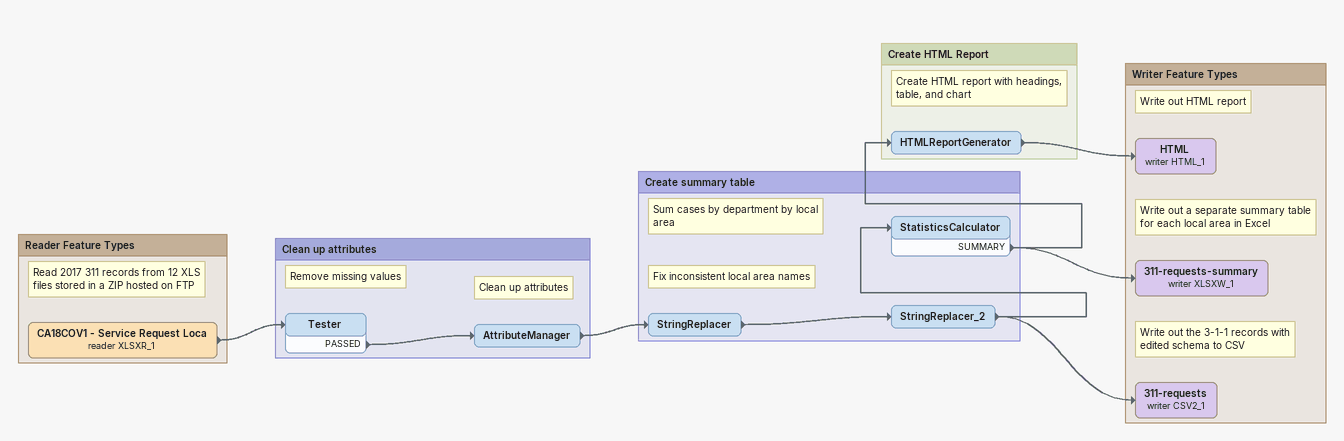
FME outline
Bookmark: Reader Feature Types
Note: Read 2017 311 records from 12 XLS files stored in a ZIP hosted on FTP
CA18COV1 - Service Request Loca (reader XLSXR_1)
    -> Tester

Bookmark: Clean up attributes
Note: Remove missing values
Tester
    PASSED -> AttributeManager
Note: Clean up attributes
AttributeManager
    -> StringReplacer

Bookmark: Create summary table
Note: Fix inconsistent local area names
StringReplacer
    -> StringReplacer_2
StringReplacer_2
    -> 311-requests (writer CSV2_1)
    -> StatisticsCalculator
Note: Sum cases by department by local area
StatisticsCalculator
    SUMMARY -> HTMLReportGenerator
    SUMMARY -> 311-requests-summary (writer XLSXW_1)

Bookmark: Create HTML Report
Note: Create HTML report with headings, table, and chart
HTMLReportGenerator
    -> HTML (writer HTML_1)

Bookmark: Writer Feature Types
Note: Write out HTML report
HTML (writer HTML_1)
Note: Write out a separate summary table for each local area in Excel
311-requests-summary (writer XLSXW_1)
Note: Write out the 3-1-1 records with edited schema to CSV
311-requests (writer CSV2_1)
